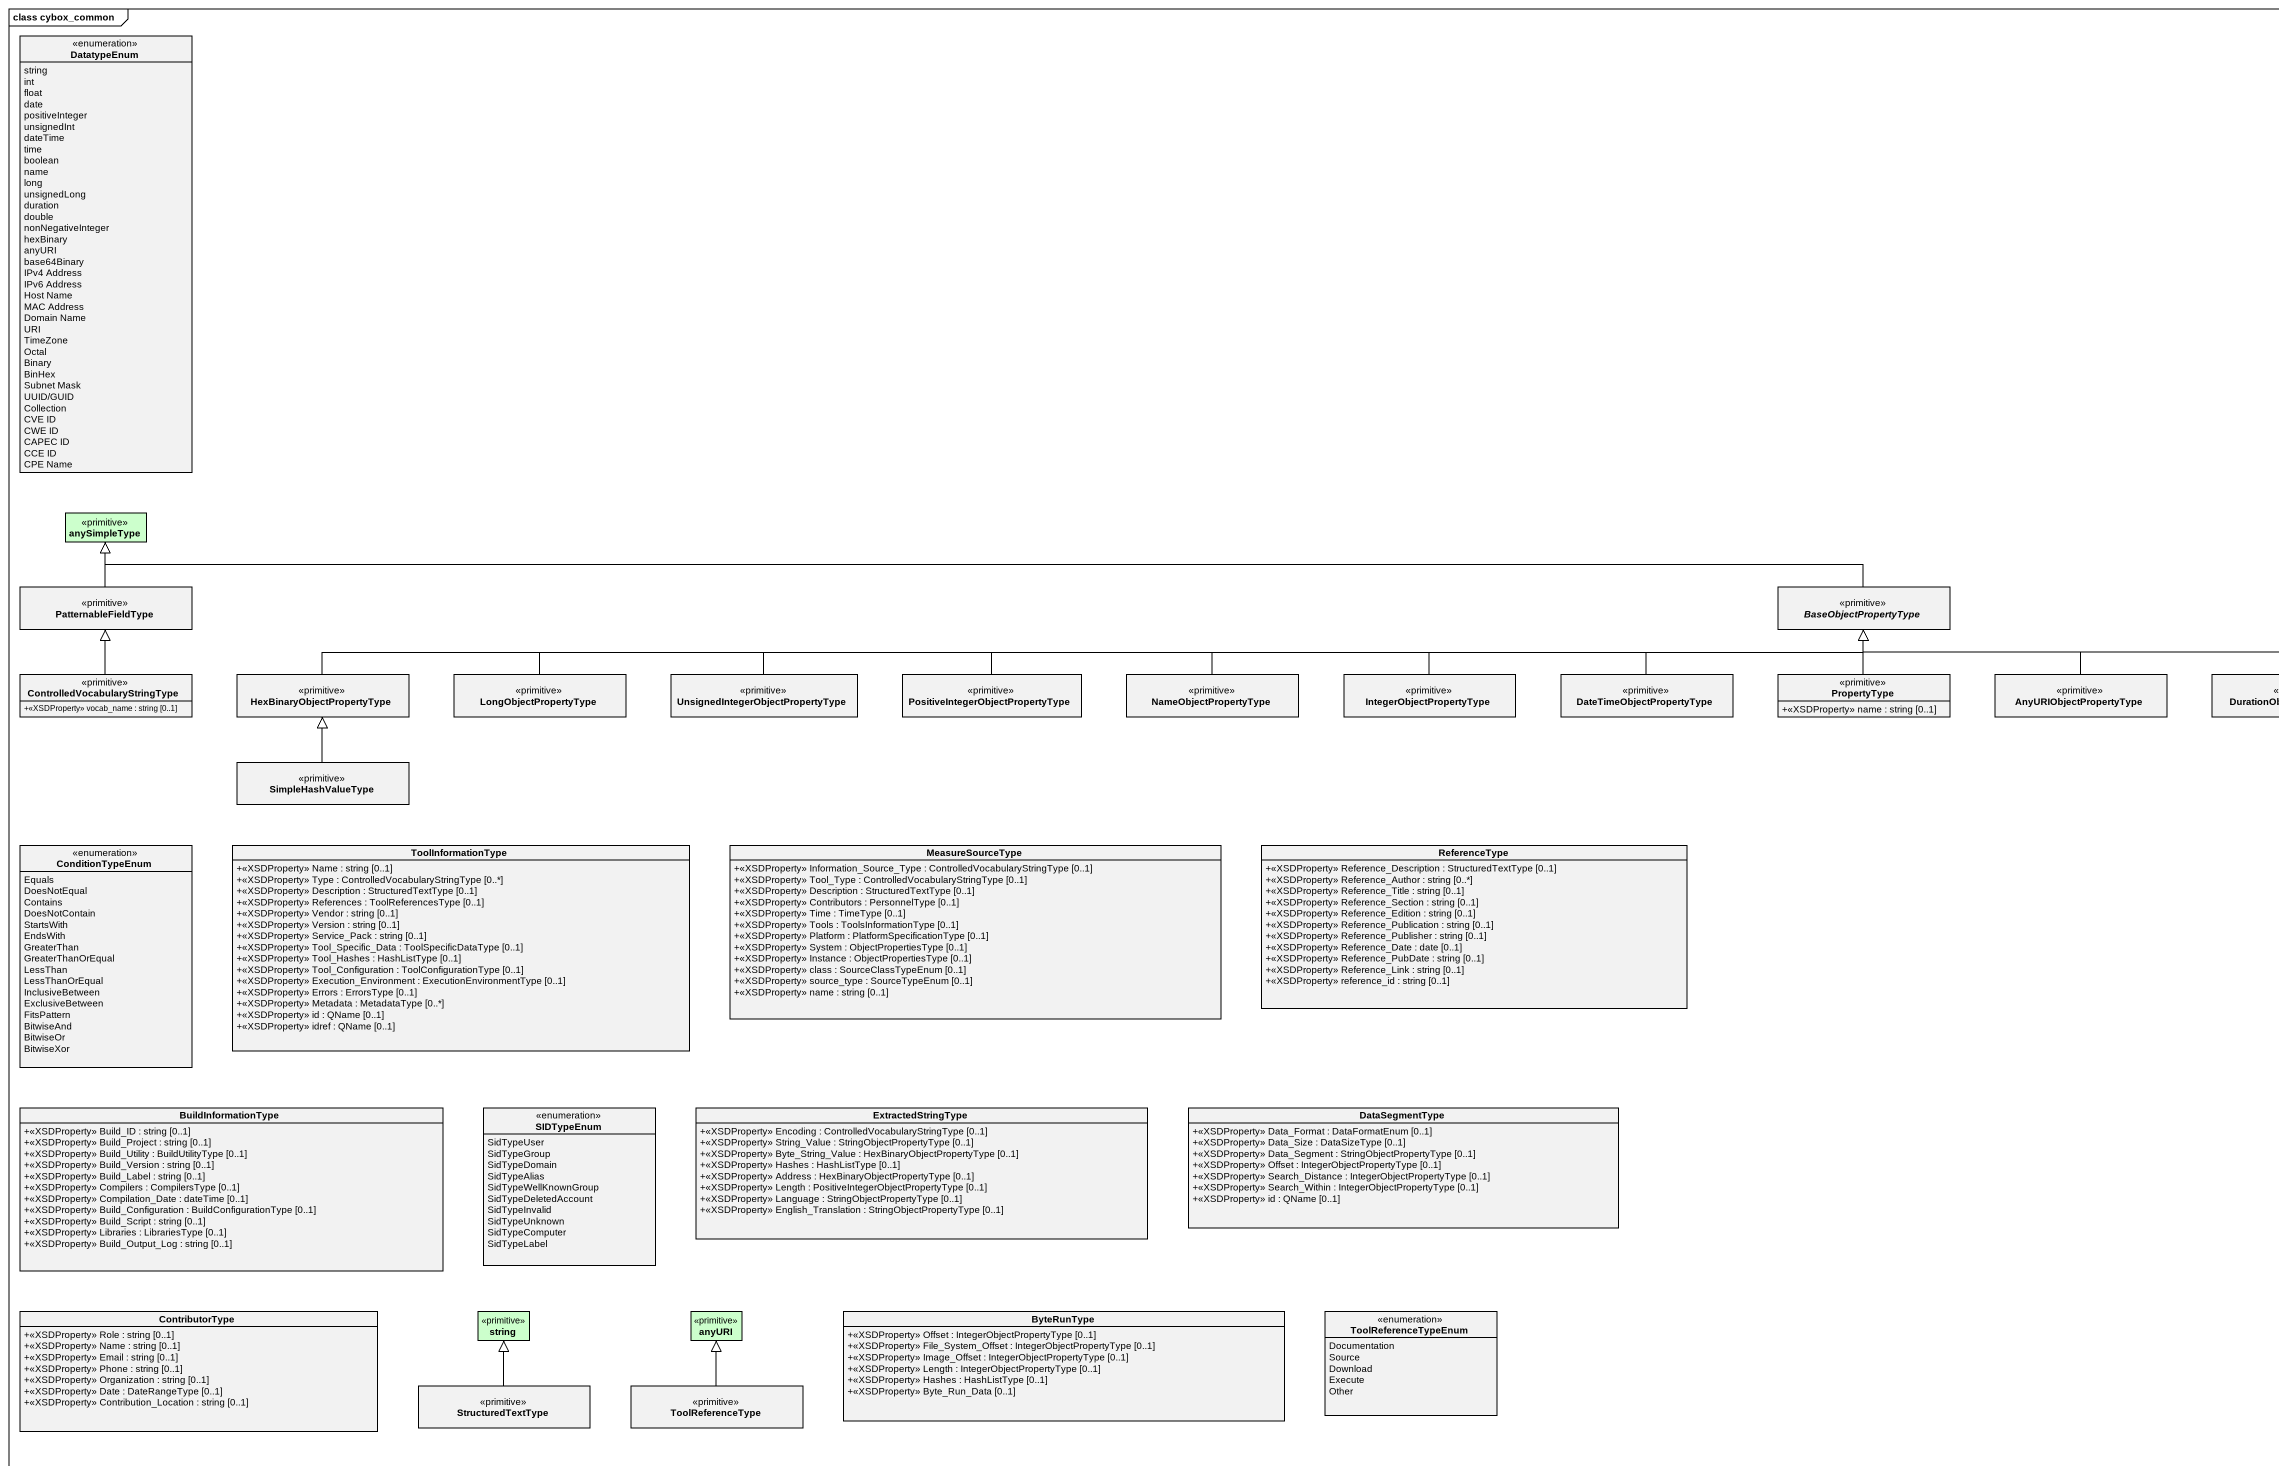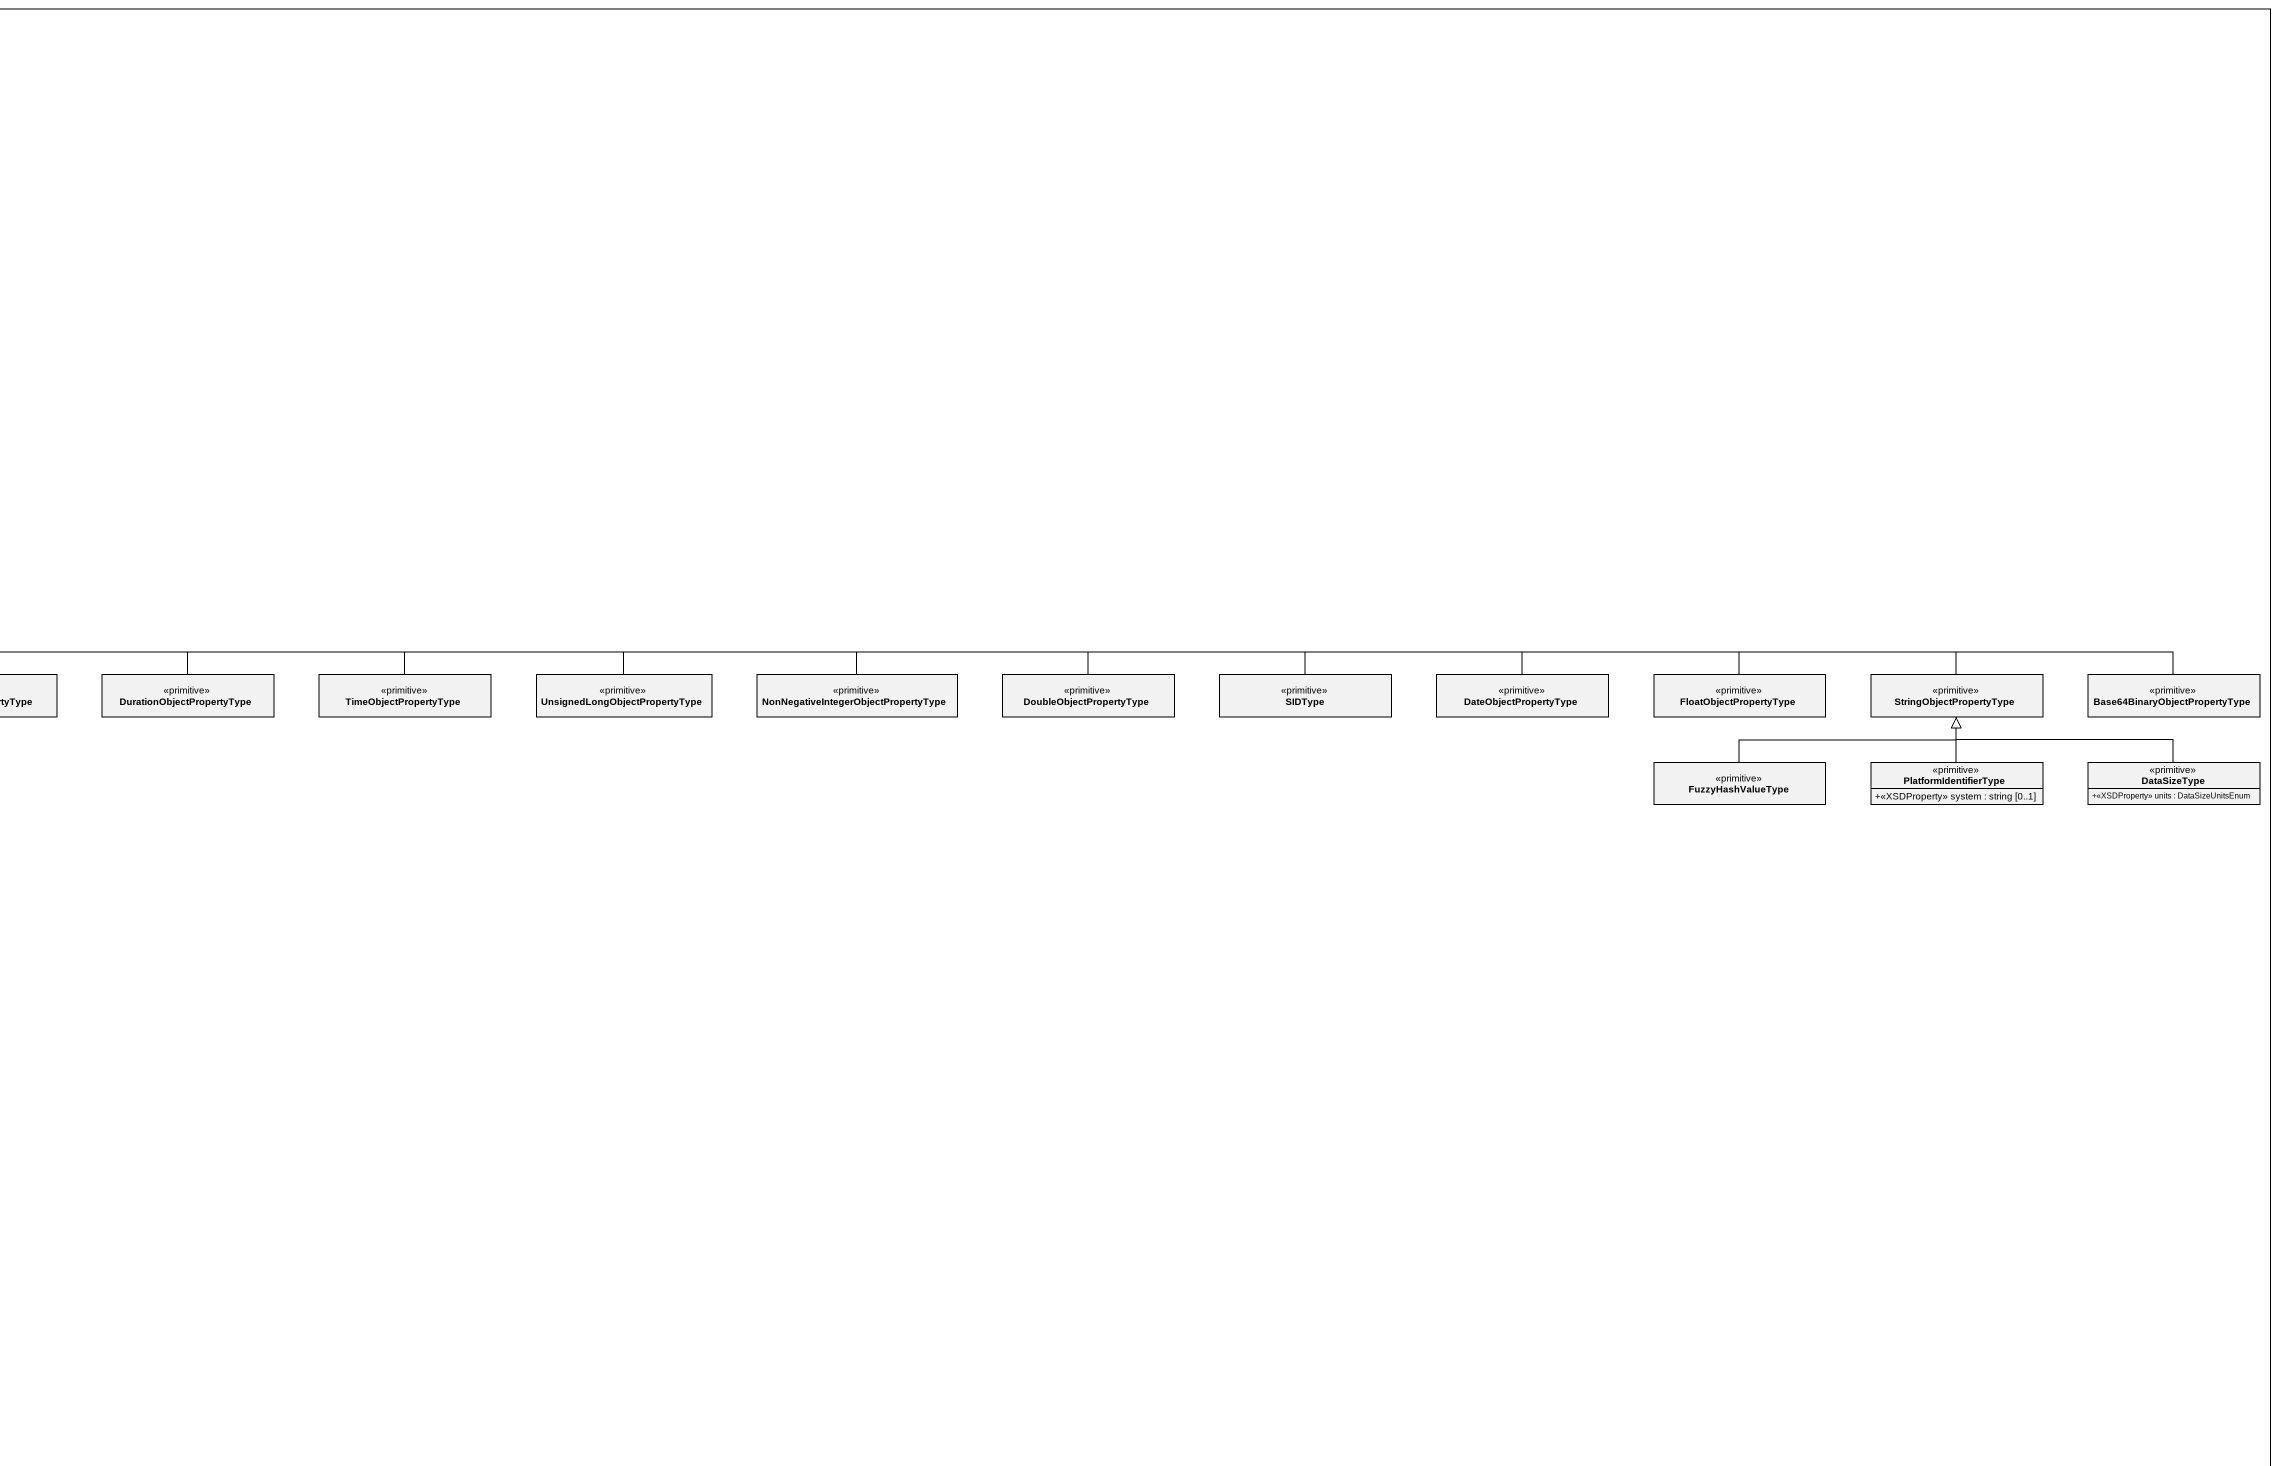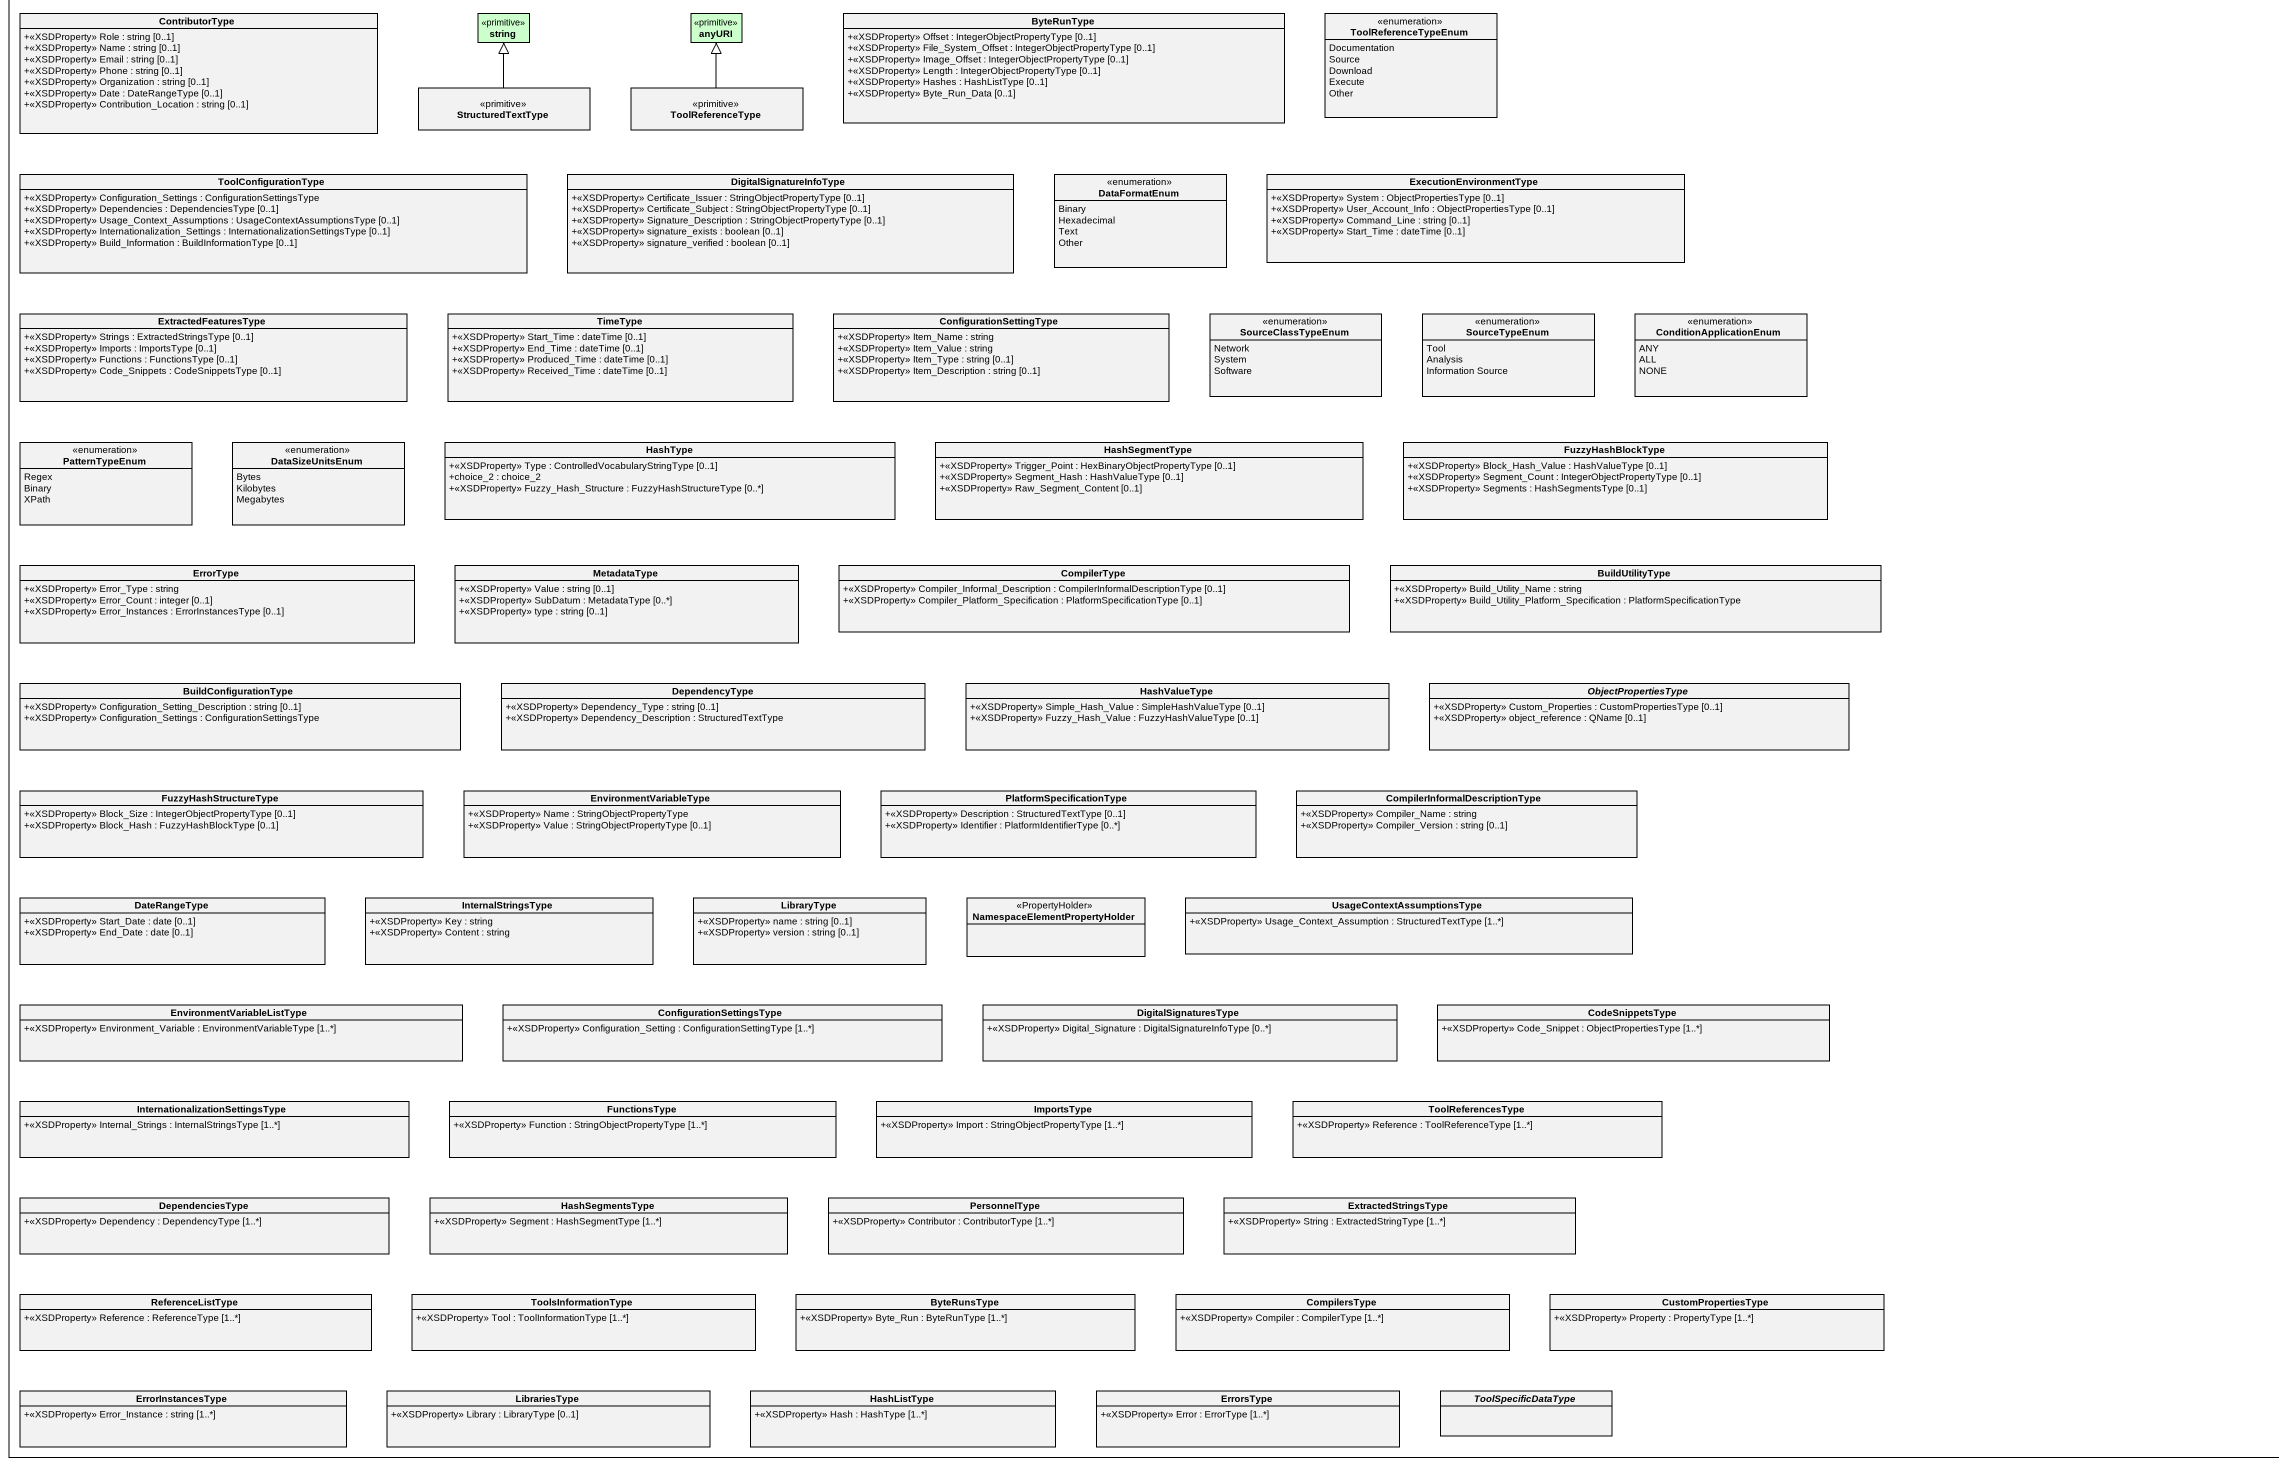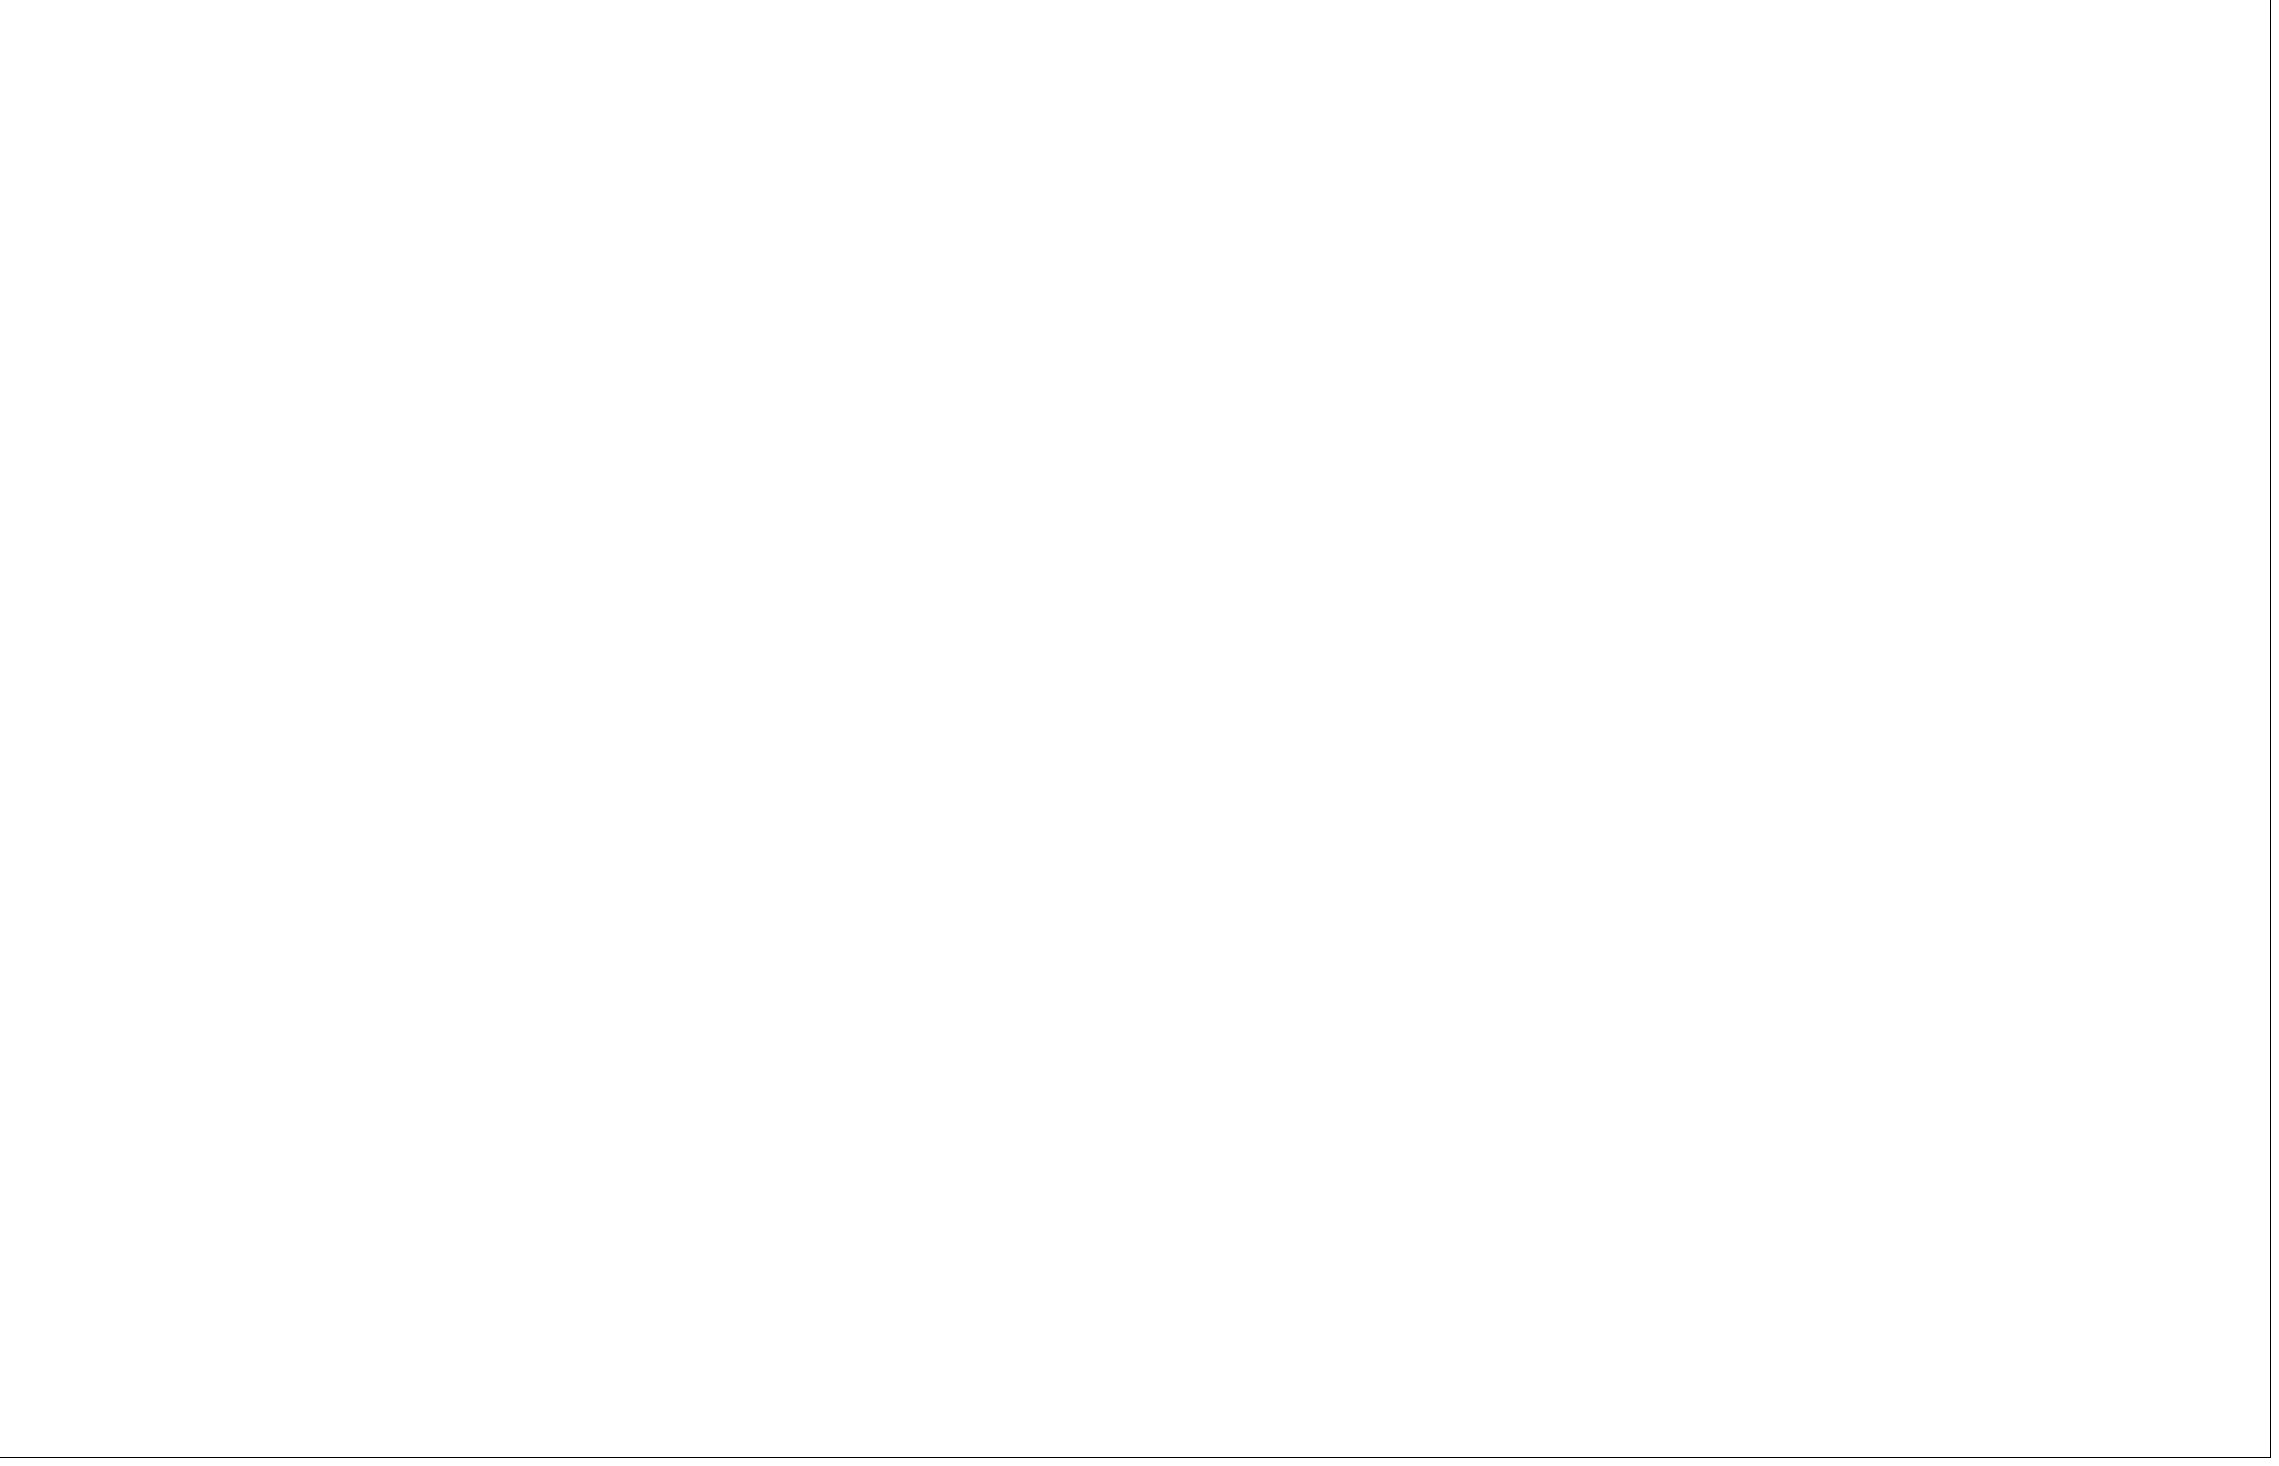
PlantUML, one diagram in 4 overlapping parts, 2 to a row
@startuml
mainframe class cybox_common
hide circle
hide empty members
skinparam classAttributeIconSize 0
enum DatatypeEnum {
  string
  int
  float
  date
  positiveInteger
  unsignedInt
  dateTime
  time
  boolean
  name
  long
  unsignedLong
  duration
  double
  nonNegativeInteger
  hexBinary
  anyURI
  base64Binary
  IPv4 Address
  IPv6 Address
  Host Name
  MAC Address
  Domain Name
  URI
  TimeZone
  Octal
  Binary
  BinHex
  Subnet Mask
  UUID/GUID
  Collection
  CVE ID
  CWE ID
  CAPEC ID
  CCE ID
  CPE Name
}
class anySimpleType <<primitive>> #CCFFCC
class PatternableFieldType <<primitive>>
abstract class BaseObjectPropertyType <<primitive>>
class "ControlledVocabularyStringType" as ControlledVocabularyStringTy <<primitive>> {
  +<<XSDProperty>> vocab_name : string [0..1]
}
class HexBinaryObjectPropertyType <<primitive>>
class LongObjectPropertyType <<primitive>>
class "UnsignedIntegerObjectPropertyType" as UnsignedIntegerObjectPropert <<primitive>>
class "PositiveIntegerObjectPropertyType" as PositiveIntegerObjectPropert <<primitive>>
class NameObjectPropertyType <<primitive>>
class IntegerObjectPropertyType <<primitive>>
class DateTimeObjectPropertyType <<primitive>>
class PropertyType <<primitive>> {
  +<<XSDProperty>> name : string [0..1]
}
class AnyURIObjectPropertyType <<primitive>>
class DurationObjectPropertyType <<primitive>>
class TimeObjectPropertyType <<primitive>>
class "UnsignedLongObjectPropertyType" as UnsignedLongObjectPropertyTy <<primitive>>
class "NonNegativeIntegerObjectPropertyType" as NonNegativeIntegerObjectProp <<primitive>>
class DoubleObjectPropertyType <<primitive>>
class SIDType <<primitive>>
class DateObjectPropertyType <<primitive>>
class FloatObjectPropertyType <<primitive>>
class StringObjectPropertyType <<primitive>>
class "Base64BinaryObjectPropertyType" as Base64BinaryObjectPropertyTy <<primitive>>
class SimpleHashValueType <<primitive>>
class FuzzyHashValueType <<primitive>>
class PlatformIdentifierType <<primitive>> {
  +<<XSDProperty>> system : string [0..1]
}
class DataSizeType <<primitive>> {
  +<<XSDProperty>> units : DataSizeUnitsEnum
}
enum ConditionTypeEnum {
  Equals
  DoesNotEqual
  Contains
  DoesNotContain
  StartsWith
  EndsWith
  GreaterThan
  GreaterThanOrEqual
  LessThan
  LessThanOrEqual
  InclusiveBetween
  ExclusiveBetween
  FitsPattern
  BitwiseAnd
  BitwiseOr
  BitwiseXor
}
class ToolInformationType {
  +<<XSDProperty>> Name : string [0..1]
  +<<XSDProperty>> Type : ControlledVocabularyStringType [0..*]
  +<<XSDProperty>> Description : StructuredTextType [0..1]
  +<<XSDProperty>> References : ToolReferencesType [0..1]
  +<<XSDProperty>> Vendor : string [0..1]
  +<<XSDProperty>> Version : string [0..1]
  +<<XSDProperty>> Service_Pack : string [0..1]
  +<<XSDProperty>> Tool_Specific_Data : ToolSpecificDataType [0..1]
  +<<XSDProperty>> Tool_Hashes : HashListType [0..1]
  +<<XSDProperty>> Tool_Configuration : ToolConfigurationType [0..1]
  +<<XSDProperty>> Execution_Environment : ExecutionEnvironmentType [0..1]
  +<<XSDProperty>> Errors : ErrorsType [0..1]
  +<<XSDProperty>> Metadata : MetadataType [0..*]
  +<<XSDProperty>> id : QName [0..1]
  +<<XSDProperty>> idref : QName [0..1]
}
class MeasureSourceType {
  +<<XSDProperty>> Information_Source_Type : ControlledVocabularyStringType [0..1]
  +<<XSDProperty>> Tool_Type : ControlledVocabularyStringType [0..1]
  +<<XSDProperty>> Description : StructuredTextType [0..1]
  +<<XSDProperty>> Contributors : PersonnelType [0..1]
  +<<XSDProperty>> Time : TimeType [0..1]
  +<<XSDProperty>> Tools : ToolsInformationType [0..1]
  +<<XSDProperty>> Platform : PlatformSpecificationType [0..1]
  +<<XSDProperty>> System : ObjectPropertiesType [0..1]
  +<<XSDProperty>> Instance : ObjectPropertiesType [0..1]
  +<<XSDProperty>> class : SourceClassTypeEnum [0..1]
  +<<XSDProperty>> source_type : SourceTypeEnum [0..1]
  +<<XSDProperty>> name : string [0..1]
}
class ReferenceType {
  +<<XSDProperty>> Reference_Description : StructuredTextType [0..1]
  +<<XSDProperty>> Reference_Author : string [0..*]
  +<<XSDProperty>> Reference_Title : string [0..1]
  +<<XSDProperty>> Reference_Section : string [0..1]
  +<<XSDProperty>> Reference_Edition : string [0..1]
  +<<XSDProperty>> Reference_Publication : string [0..1]
  +<<XSDProperty>> Reference_Publisher : string [0..1]
  +<<XSDProperty>> Reference_Date : date [0..1]
  +<<XSDProperty>> Reference_PubDate : string [0..1]
  +<<XSDProperty>> Reference_Link : string [0..1]
  +<<XSDProperty>> reference_id : string [0..1]
}
class BuildInformationType {
  +<<XSDProperty>> Build_ID : string [0..1]
  +<<XSDProperty>> Build_Project : string [0..1]
  +<<XSDProperty>> Build_Utility : BuildUtilityType [0..1]
  +<<XSDProperty>> Build_Version : string [0..1]
  +<<XSDProperty>> Build_Label : string [0..1]
  +<<XSDProperty>> Compilers : CompilersType [0..1]
  +<<XSDProperty>> Compilation_Date : dateTime [0..1]
  +<<XSDProperty>> Build_Configuration : BuildConfigurationType [0..1]
  +<<XSDProperty>> Build_Script : string [0..1]
  +<<XSDProperty>> Libraries : LibrariesType [0..1]
  +<<XSDProperty>> Build_Output_Log : string [0..1]
}
enum SIDTypeEnum {
  SidTypeUser
  SidTypeGroup
  SidTypeDomain
  SidTypeAlias
  SidTypeWellKnownGroup
  SidTypeDeletedAccount
  SidTypeInvalid
  SidTypeUnknown
  SidTypeComputer
  SidTypeLabel
}
class ExtractedStringType {
  +<<XSDProperty>> Encoding : ControlledVocabularyStringType [0..1]
  +<<XSDProperty>> String_Value : StringObjectPropertyType [0..1]
  +<<XSDProperty>> Byte_String_Value : HexBinaryObjectPropertyType [0..1]
  +<<XSDProperty>> Hashes : HashListType [0..1]
  +<<XSDProperty>> Address : HexBinaryObjectPropertyType [0..1]
  +<<XSDProperty>> Length : PositiveIntegerObjectPropertyType [0..1]
  +<<XSDProperty>> Language : StringObjectPropertyType [0..1]
  +<<XSDProperty>> English_Translation : StringObjectPropertyType [0..1]
}
class DataSegmentType {
  +<<XSDProperty>> Data_Format : DataFormatEnum [0..1]
  +<<XSDProperty>> Data_Size : DataSizeType [0..1]
  +<<XSDProperty>> Data_Segment : StringObjectPropertyType [0..1]
  +<<XSDProperty>> Offset : IntegerObjectPropertyType [0..1]
  +<<XSDProperty>> Search_Distance : IntegerObjectPropertyType [0..1]
  +<<XSDProperty>> Search_Within : IntegerObjectPropertyType [0..1]
  +<<XSDProperty>> id : QName [0..1]
}
class ContributorType {
  +<<XSDProperty>> Role : string [0..1]
  +<<XSDProperty>> Name : string [0..1]
  +<<XSDProperty>> Email : string [0..1]
  +<<XSDProperty>> Phone : string [0..1]
  +<<XSDProperty>> Organization : string [0..1]
  +<<XSDProperty>> Date : DateRangeType [0..1]
  +<<XSDProperty>> Contribution_Location : string [0..1]
}
class string <<primitive>> #CCFFCC
class anyURI <<primitive>> #CCFFCC
class ByteRunType {
  +<<XSDProperty>> Offset : IntegerObjectPropertyType [0..1]
  +<<XSDProperty>> File_System_Offset : IntegerObjectPropertyType [0..1]
  +<<XSDProperty>> Image_Offset : IntegerObjectPropertyType [0..1]
  +<<XSDProperty>> Length : IntegerObjectPropertyType [0..1]
  +<<XSDProperty>> Hashes : HashListType [0..1]
  +<<XSDProperty>> Byte_Run_Data [0..1]
}
enum ToolReferenceTypeEnum {
  Documentation
  Source
  Download
  Execute
  Other
}
class StructuredTextType <<primitive>>
class ToolReferenceType <<primitive>>
class ToolConfigurationType {
  +<<XSDProperty>> Configuration_Settings : ConfigurationSettingsType
  +<<XSDProperty>> Dependencies : DependenciesType [0..1]
  +<<XSDProperty>> Usage_Context_Assumptions : UsageContextAssumptionsType [0..1]
  +<<XSDProperty>> Internationalization_Settings : InternationalizationSettingsType [0..1]
  +<<XSDProperty>> Build_Information : BuildInformationType [0..1]
}
class DigitalSignatureInfoType {
  +<<XSDProperty>> Certificate_Issuer : StringObjectPropertyType [0..1]
  +<<XSDProperty>> Certificate_Subject : StringObjectPropertyType [0..1]
  +<<XSDProperty>> Signature_Description : StringObjectPropertyType [0..1]
  +<<XSDProperty>> signature_exists : boolean [0..1]
  +<<XSDProperty>> signature_verified : boolean [0..1]
}
enum DataFormatEnum {
  Binary
  Hexadecimal
  Text
  Other
}
class ExecutionEnvironmentType {
  +<<XSDProperty>> System : ObjectPropertiesType [0..1]
  +<<XSDProperty>> User_Account_Info : ObjectPropertiesType [0..1]
  +<<XSDProperty>> Command_Line : string [0..1]
  +<<XSDProperty>> Start_Time : dateTime [0..1]
}
class ExtractedFeaturesType {
  +<<XSDProperty>> Strings : ExtractedStringsType [0..1]
  +<<XSDProperty>> Imports : ImportsType [0..1]
  +<<XSDProperty>> Functions : FunctionsType [0..1]
  +<<XSDProperty>> Code_Snippets : CodeSnippetsType [0..1]
}
class TimeType {
  +<<XSDProperty>> Start_Time : dateTime [0..1]
  +<<XSDProperty>> End_Time : dateTime [0..1]
  +<<XSDProperty>> Produced_Time : dateTime [0..1]
  +<<XSDProperty>> Received_Time : dateTime [0..1]
}
class ConfigurationSettingType {
  +<<XSDProperty>> Item_Name : string
  +<<XSDProperty>> Item_Value : string
  +<<XSDProperty>> Item_Type : string [0..1]
  +<<XSDProperty>> Item_Description : string [0..1]
}
enum SourceClassTypeEnum {
  Network
  System
  Software
}
enum SourceTypeEnum {
  Tool
  Analysis
  Information Source
}
enum ConditionApplicationEnum {
  ANY
  ALL
  NONE
}
enum PatternTypeEnum {
  Regex
  Binary
  XPath
}
enum DataSizeUnitsEnum {
  Bytes
  Kilobytes
  Megabytes
}
class HashType {
  +<<XSDProperty>> Type : ControlledVocabularyStringType [0..1]
  +choice_2 : choice_2
  +<<XSDProperty>> Fuzzy_Hash_Structure : FuzzyHashStructureType [0..*]
}
class HashSegmentType {
  +<<XSDProperty>> Trigger_Point : HexBinaryObjectPropertyType [0..1]
  +<<XSDProperty>> Segment_Hash : HashValueType [0..1]
  +<<XSDProperty>> Raw_Segment_Content [0..1]
}
class FuzzyHashBlockType {
  +<<XSDProperty>> Block_Hash_Value : HashValueType [0..1]
  +<<XSDProperty>> Segment_Count : IntegerObjectPropertyType [0..1]
  +<<XSDProperty>> Segments : HashSegmentsType [0..1]
}
class ErrorType {
  +<<XSDProperty>> Error_Type : string
  +<<XSDProperty>> Error_Count : integer [0..1]
  +<<XSDProperty>> Error_Instances : ErrorInstancesType [0..1]
}
class MetadataType {
  +<<XSDProperty>> Value : string [0..1]
  +<<XSDProperty>> SubDatum : MetadataType [0..*]
  +<<XSDProperty>> type : string [0..1]
}
class CompilerType {
  +<<XSDProperty>> Compiler_Informal_Description : CompilerInformalDescriptionType [0..1]
  +<<XSDProperty>> Compiler_Platform_Specification : PlatformSpecificationType [0..1]
}
class BuildUtilityType {
  +<<XSDProperty>> Build_Utility_Name : string
  +<<XSDProperty>> Build_Utility_Platform_Specification : PlatformSpecificationType
}
class BuildConfigurationType {
  +<<XSDProperty>> Configuration_Setting_Description : string [0..1]
  +<<XSDProperty>> Configuration_Settings : ConfigurationSettingsType
}
class DependencyType {
  +<<XSDProperty>> Dependency_Type : string [0..1]
  +<<XSDProperty>> Dependency_Description : StructuredTextType
}
class HashValueType {
  +<<XSDProperty>> Simple_Hash_Value : SimpleHashValueType [0..1]
  +<<XSDProperty>> Fuzzy_Hash_Value : FuzzyHashValueType [0..1]
}
abstract class ObjectPropertiesType {
  +<<XSDProperty>> Custom_Properties : CustomPropertiesType [0..1]
  +<<XSDProperty>> object_reference : QName [0..1]
}
class FuzzyHashStructureType {
  +<<XSDProperty>> Block_Size : IntegerObjectPropertyType [0..1]
  +<<XSDProperty>> Block_Hash : FuzzyHashBlockType [0..1]
}
class EnvironmentVariableType {
  +<<XSDProperty>> Name : StringObjectPropertyType
  +<<XSDProperty>> Value : StringObjectPropertyType [0..1]
}
class PlatformSpecificationType {
  +<<XSDProperty>> Description : StructuredTextType [0..1]
  +<<XSDProperty>> Identifier : PlatformIdentifierType [0..*]
}
class "CompilerInformalDescriptionType" as CompilerInformalDescriptionT {
  +<<XSDProperty>> Compiler_Name : string
  +<<XSDProperty>> Compiler_Version : string [0..1]
}
class DateRangeType {
  +<<XSDProperty>> Start_Date : date [0..1]
  +<<XSDProperty>> End_Date : date [0..1]
}
class InternalStringsType {
  +<<XSDProperty>> Key : string
  +<<XSDProperty>> Content : string
}
class LibraryType {
  +<<XSDProperty>> name : string [0..1]
  +<<XSDProperty>> version : string [0..1]
}
class "NamespaceElementPropertyHolder" as NamespaceElementPropertyHold <<PropertyHolder>>
class UsageContextAssumptionsType {
  +<<XSDProperty>> Usage_Context_Assumption : StructuredTextType [1..*]
}
class EnvironmentVariableListType {
  +<<XSDProperty>> Environment_Variable : EnvironmentVariableType [1..*]
}
class ConfigurationSettingsType {
  +<<XSDProperty>> Configuration_Setting : ConfigurationSettingType [1..*]
}
class DigitalSignaturesType {
  +<<XSDProperty>> Digital_Signature : DigitalSignatureInfoType [0..*]
}
class CodeSnippetsType {
  +<<XSDProperty>> Code_Snippet : ObjectPropertiesType [1..*]
}
class "InternationalizationSettingsType" as InternationalizationSettings {
  +<<XSDProperty>> Internal_Strings : InternalStringsType [1..*]
}
class FunctionsType {
  +<<XSDProperty>> Function : StringObjectPropertyType [1..*]
}
class ImportsType {
  +<<XSDProperty>> Import : StringObjectPropertyType [1..*]
}
class ToolReferencesType {
  +<<XSDProperty>> Reference : ToolReferenceType [1..*]
}
class DependenciesType {
  +<<XSDProperty>> Dependency : DependencyType [1..*]
}
class HashSegmentsType {
  +<<XSDProperty>> Segment : HashSegmentType [1..*]
}
class PersonnelType {
  +<<XSDProperty>> Contributor : ContributorType [1..*]
}
class ExtractedStringsType {
  +<<XSDProperty>> String : ExtractedStringType [1..*]
}
class ReferenceListType {
  +<<XSDProperty>> Reference : ReferenceType [1..*]
}
class ToolsInformationType {
  +<<XSDProperty>> Tool : ToolInformationType [1..*]
}
class ByteRunsType {
  +<<XSDProperty>> Byte_Run : ByteRunType [1..*]
}
class CompilersType {
  +<<XSDProperty>> Compiler : CompilerType [1..*]
}
class CustomPropertiesType {
  +<<XSDProperty>> Property : PropertyType [1..*]
}
class ErrorInstancesType {
  +<<XSDProperty>> Error_Instance : string [1..*]
}
class LibrariesType {
  +<<XSDProperty>> Library : LibraryType [0..1]
}
class HashListType {
  +<<XSDProperty>> Hash : HashType [1..*]
}
class ErrorsType {
  +<<XSDProperty>> Error : ErrorType [1..*]
}
abstract class ToolSpecificDataType
PatternableFieldType -up-|> anySimpleType
BaseObjectPropertyType -left-|> anySimpleType
ControlledVocabularyStringTy -up-|> PatternableFieldType
HexBinaryObjectPropertyType -right-|> BaseObjectPropertyType
LongObjectPropertyType -right-|> BaseObjectPropertyType
UnsignedIntegerObjectPropert -right-|> BaseObjectPropertyType
PositiveIntegerObjectPropert -right-|> BaseObjectPropertyType
NameObjectPropertyType -right-|> BaseObjectPropertyType
IntegerObjectPropertyType -right-|> BaseObjectPropertyType
DateTimeObjectPropertyType -right-|> BaseObjectPropertyType
PropertyType -up-|> BaseObjectPropertyType
AnyURIObjectPropertyType -left-|> BaseObjectPropertyType
DurationObjectPropertyType -left-|> BaseObjectPropertyType
TimeObjectPropertyType -left-|> BaseObjectPropertyType
UnsignedLongObjectPropertyTy -left-|> BaseObjectPropertyType
NonNegativeIntegerObjectProp -left-|> BaseObjectPropertyType
DoubleObjectPropertyType -left-|> BaseObjectPropertyType
SIDType -left-|> BaseObjectPropertyType
DateObjectPropertyType -left-|> BaseObjectPropertyType
FloatObjectPropertyType -left-|> BaseObjectPropertyType
StringObjectPropertyType -left-|> BaseObjectPropertyType
Base64BinaryObjectPropertyTy -left-|> BaseObjectPropertyType
SimpleHashValueType -up-|> HexBinaryObjectPropertyType
FuzzyHashValueType -right-|> StringObjectPropertyType
PlatformIdentifierType -up-|> StringObjectPropertyType
DataSizeType -left-|> StringObjectPropertyType
StructuredTextType -up-|> string
ToolReferenceType -up-|> anyURI
@enduml
